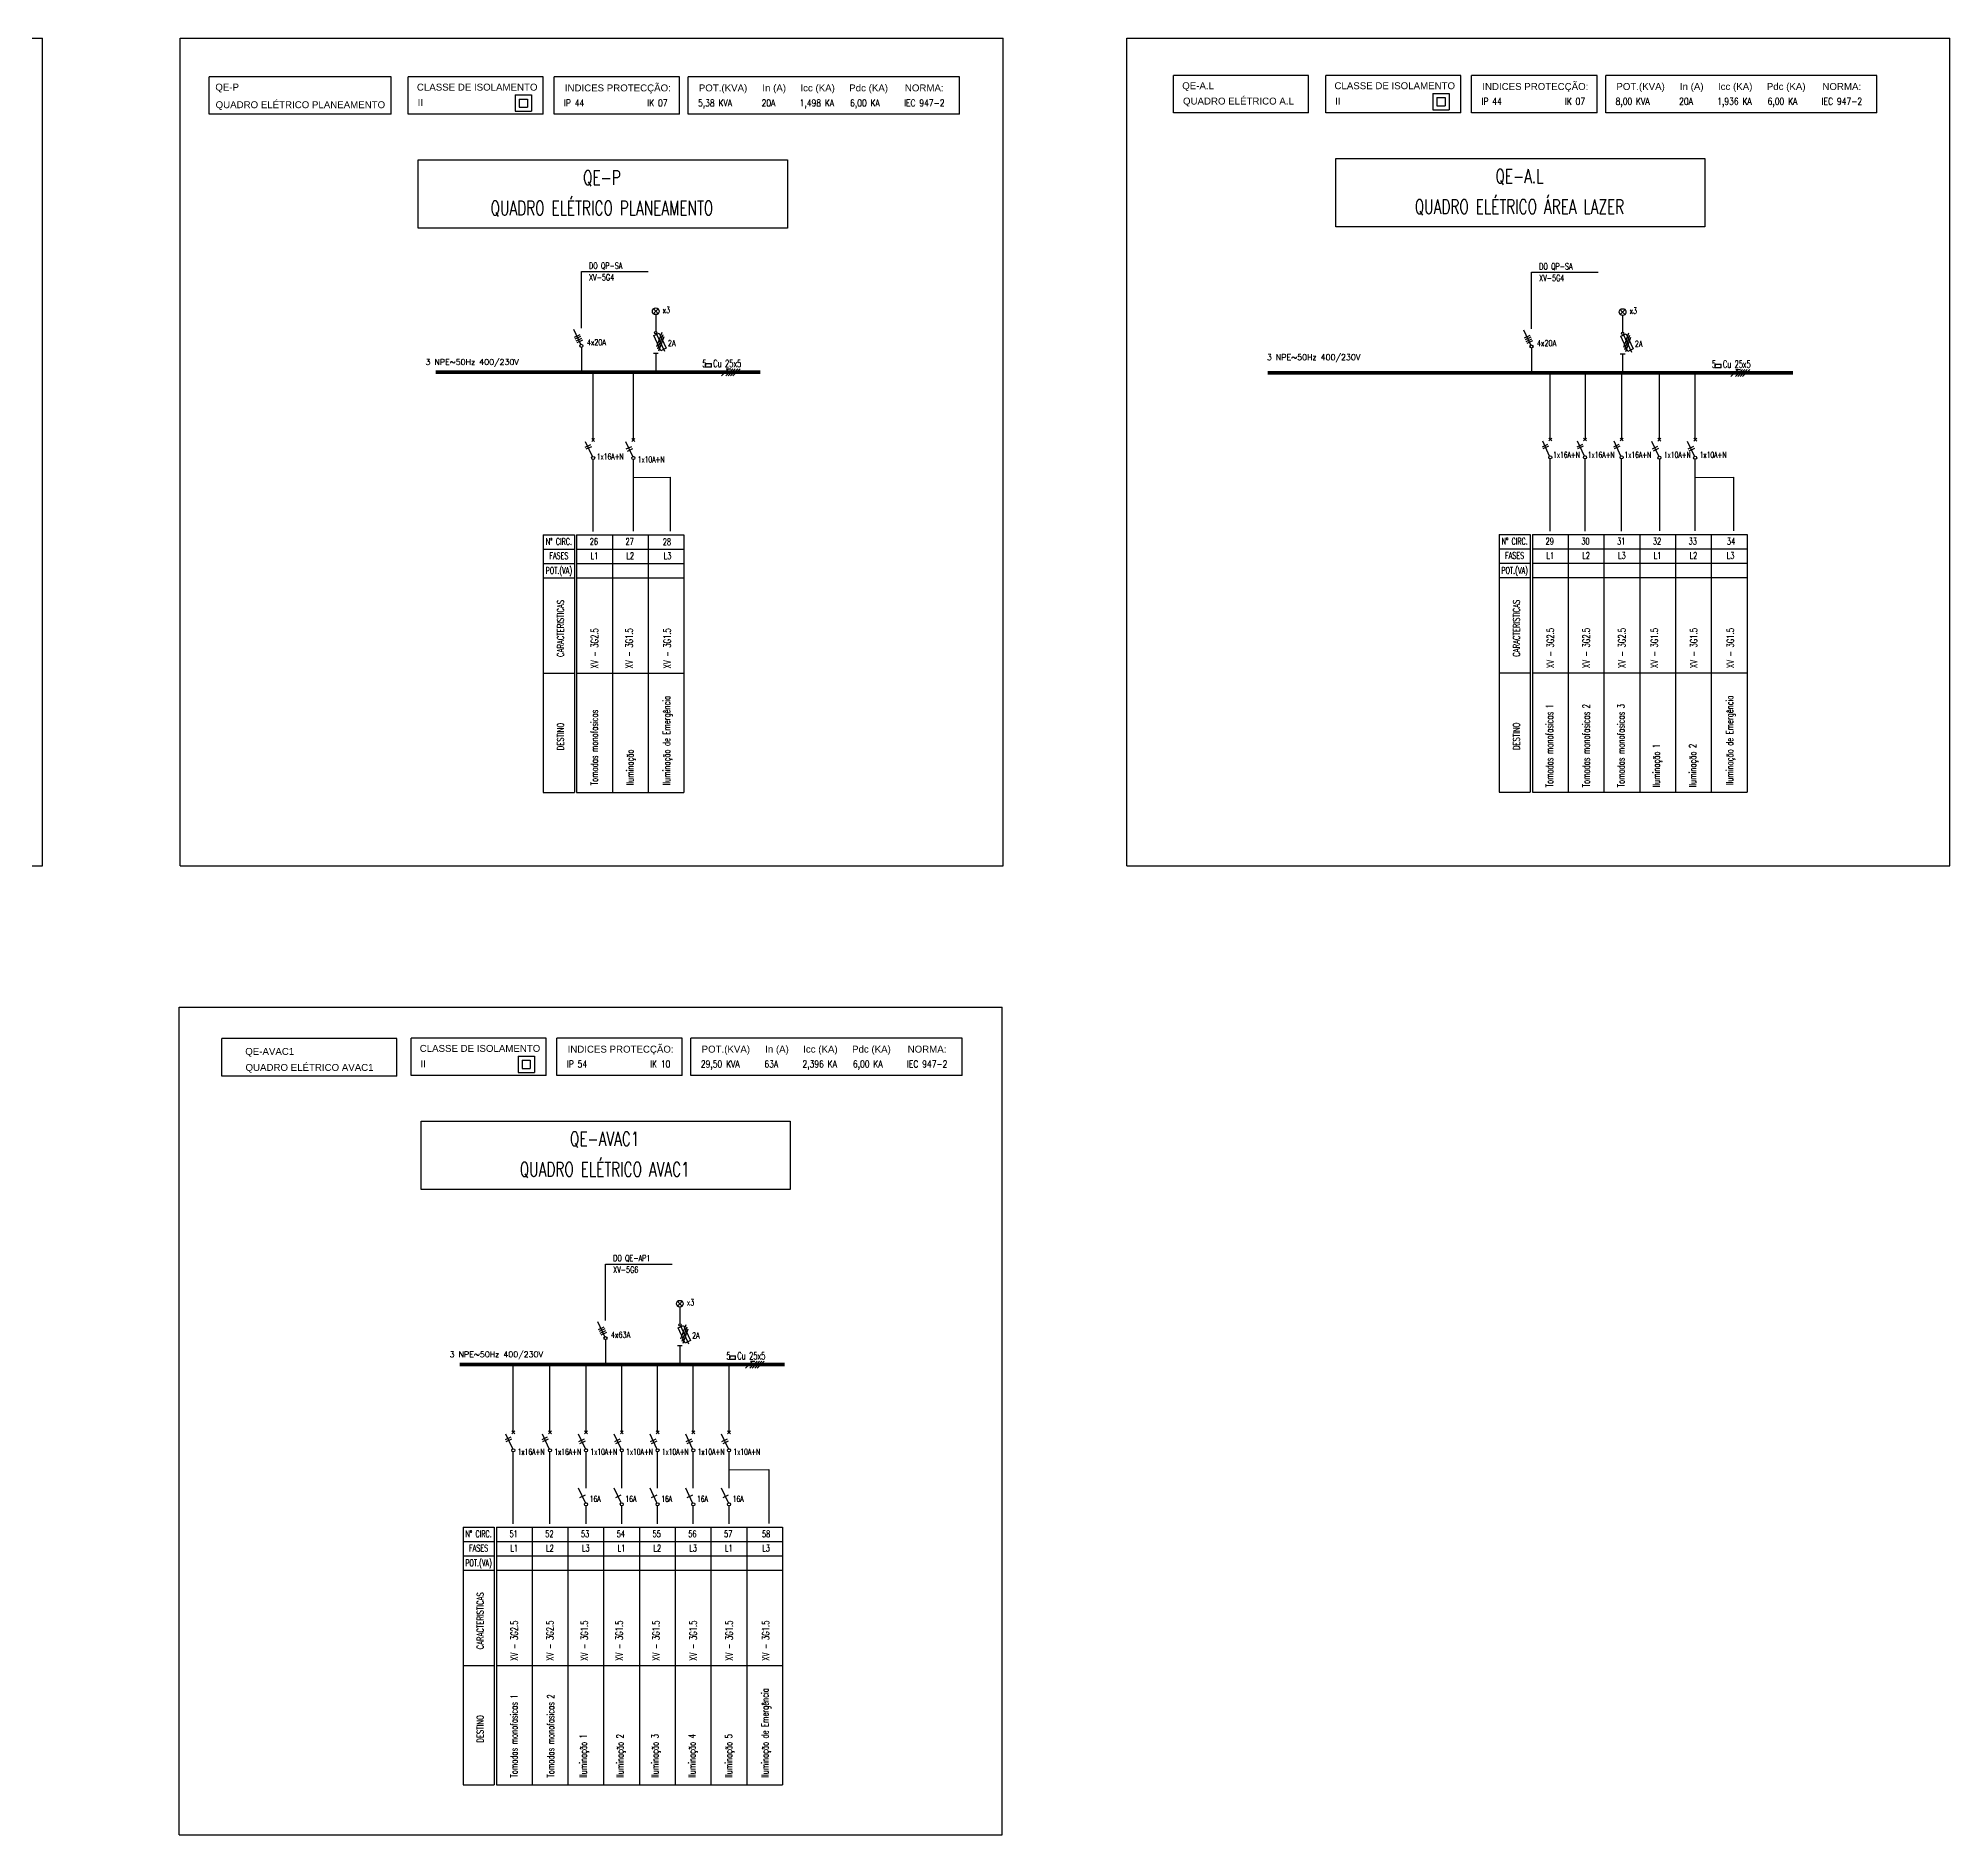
# Model space of a CAD drawing. Header units: millimetres. Extents: x -35961 to -35580, y 154458 to 154764.
# Drawn here: x -35681.1 to -35626.5, y 154515 to 154566.3 of the extents above; entities that cross this region are included whole.
import ezdxf
from ezdxf.enums import TextEntityAlignment as Align

# ---------------------------------------------------------------- set-up
doc = ezdxf.new("R2010")
doc.units = ezdxf.units.MM
doc.header["$MEASUREMENT"] = 0
doc.layers.add('ELÉCTRICO', color=255, linetype='Continuous')
doc.layers.add('SIMBOLOGIA', color=255, linetype='Continuous')
doc.styles.add('ARIAL', font='arial.ttf')
doc.styles.add('ROMANS', font='romans')
doc.styles.add('SIMPLEX', font='SIMPLEX')

msp = doc.modelspace()

# ---------------------------------------------------------------- linework, layer by layer
at = {"layer": 'ELÉCTRICO', "linetype": 'Continuous', "ltscale": 0.03}
for p, q in [((-35704.469, 154566.315), (-35680.972, 154566.315)), ((-35677.043, 154566.315), (-35653.546, 154566.315)), ((-35650.008, 154566.315), (-35626.511, 154566.315)), ((-35664.1, 154552.242), (-35664.1, 154554.289)), ((-35634.801, 154554.295), (-35634.801, 154552.248)), ((-35633.78, 154552.248), (-35633.78, 154554.295)), ((-35704.469, 154542.692), (-35680.972, 154542.692)), ((-35677.043, 154542.691), (-35653.546, 154542.691)), ((-35650.008, 154542.691), (-35626.511, 154542.691)), ((-35677.067, 154538.651), (-35653.57, 154538.651)), ((-35677.067, 154515.028), (-35653.57, 154515.028))]:
    msp.add_line(p, q, dxfattribs=at)
at = {"layer": 'SIMBOLOGIA', "linetype": 'Continuous', "ltscale": 0.03}
for p, q in [((-35680.972, 154542.692), (-35680.972, 154566.315)), ((-35677.043, 154542.691), (-35677.043, 154566.315)), ((-35653.546, 154542.691), (-35653.546, 154566.315)), ((-35650.008, 154542.691), (-35650.008, 154566.315)), ((-35626.511, 154542.691), (-35626.511, 154566.315)), ((-35637.917, 154554.859), (-35637.917, 154556.723)), ((-35636.926, 154556.723), (-35636.926, 154554.859)), ((-35635.88, 154556.723), (-35635.88, 154554.859)), ((-35664.1, 154553.773), (-35663.046, 154553.781)), ((-35663.046, 154553.781), (-35663.046, 154552.242)), ((-35633.78, 154553.779), (-35632.688, 154553.787)), ((-35632.688, 154553.787), (-35632.688, 154552.248)), ((-35677.067, 154515.028), (-35677.067, 154538.651)), ((-35653.57, 154515.028), (-35653.57, 154538.651)), ((-35665.453, 154524.925), (-35665.453, 154525.96)), ((-35664.432, 154524.925), (-35664.432, 154525.96)), ((-35663.41, 154524.925), (-35663.41, 154525.96)), ((-35662.389, 154524.925), (-35662.389, 154525.96)), ((-35661.368, 154524.925), (-35661.368, 154525.96)), ((-35661.368, 154525.442), (-35660.232, 154525.451)), ((-35660.232, 154525.451), (-35660.232, 154523.912))]:
    msp.add_line(p, q, dxfattribs=at)
at = {"layer": 'SIMBOLOGIA', "color": 8}
for p, q in [((-35676.213, 154564.143), (-35676.213, 154565.215)), ((-35671.021, 154565.215), (-35676.213, 154565.215)), ((-35671.021, 154564.143), (-35671.021, 154565.215)), ((-35670.531, 154564.143), (-35670.531, 154565.215)), ((-35666.675, 154565.215), (-35670.531, 154565.215)), ((-35666.675, 154564.143), (-35666.675, 154565.215)), ((-35666.364, 154564.143), (-35666.364, 154565.215)), ((-35662.785, 154565.215), (-35666.364, 154565.215)), ((-35662.785, 154564.143), (-35662.785, 154565.215)), ((-35662.537, 154564.143), (-35662.537, 154565.215)), ((-35654.792, 154565.215), (-35662.537, 154565.215)), ((-35654.792, 154564.143), (-35654.792, 154565.215)), ((-35648.676, 154564.184), (-35648.676, 154565.255)), ((-35644.82, 154565.255), (-35648.676, 154565.255)), ((-35644.82, 154564.184), (-35644.82, 154565.255)), ((-35644.33, 154564.184), (-35644.33, 154565.255)), ((-35640.474, 154565.255), (-35644.33, 154565.255)), ((-35640.474, 154564.184), (-35640.474, 154565.255)), ((-35640.164, 154564.184), (-35640.164, 154565.255)), ((-35636.584, 154565.255), (-35640.164, 154565.255)), ((-35636.584, 154564.184), (-35636.584, 154565.255)), ((-35636.336, 154564.184), (-35636.336, 154565.255)), ((-35628.591, 154565.255), (-35636.336, 154565.255)), ((-35628.591, 154564.184), (-35628.591, 154565.255)), ((-35671.021, 154564.143), (-35676.213, 154564.143)), ((-35666.675, 154564.143), (-35670.531, 154564.143)), ((-35662.785, 154564.143), (-35666.364, 154564.143)), ((-35654.792, 154564.143), (-35662.537, 154564.143)), ((-35644.82, 154564.184), (-35648.676, 154564.184)), ((-35640.474, 154564.184), (-35644.33, 154564.184)), ((-35636.584, 154564.184), (-35640.164, 154564.184)), ((-35628.591, 154564.184), (-35636.336, 154564.184)), ((-35675.855, 154536.686), (-35675.855, 154537.758)), ((-35670.856, 154537.758), (-35675.855, 154537.758)), ((-35670.856, 154536.686), (-35670.856, 154537.758)), ((-35670.451, 154536.702), (-35670.451, 154537.773)), ((-35666.594, 154537.773), (-35670.451, 154537.773)), ((-35666.594, 154536.702), (-35666.594, 154537.773)), ((-35666.284, 154536.702), (-35666.284, 154537.773)), ((-35662.705, 154537.773), (-35666.284, 154537.773)), ((-35662.705, 154536.702), (-35662.705, 154537.773)), ((-35662.457, 154536.702), (-35662.457, 154537.773)), ((-35654.712, 154537.773), (-35662.457, 154537.773)), ((-35654.712, 154536.702), (-35654.712, 154537.773)), ((-35670.856, 154536.686), (-35675.855, 154536.686)), ((-35666.594, 154536.702), (-35670.451, 154536.702)), ((-35662.705, 154536.702), (-35666.284, 154536.702)), ((-35654.712, 154536.702), (-35662.457, 154536.702))]:
    msp.add_line(p, q, dxfattribs=at)
at = {"layer": 'SIMBOLOGIA'}
for p, q in [((-35667.475, 154564.695), (-35667.009, 154564.695)), ((-35667.475, 154564.695), (-35667.475, 154564.229)), ((-35667.359, 154564.579), (-35667.359, 154564.345)), ((-35667.359, 154564.579), (-35667.125, 154564.579)), ((-35667.125, 154564.579), (-35667.125, 154564.345)), ((-35667.009, 154564.695), (-35667.009, 154564.229)), ((-35641.275, 154564.736), (-35640.808, 154564.736)), ((-35641.275, 154564.736), (-35641.275, 154564.269)), ((-35641.158, 154564.619), (-35641.158, 154564.385)), ((-35641.158, 154564.619), (-35640.924, 154564.619)), ((-35641.158, 154564.385), (-35640.924, 154564.385)), ((-35640.924, 154564.619), (-35640.924, 154564.385)), ((-35640.808, 154564.736), (-35640.808, 154564.269)), ((-35667.475, 154564.229), (-35667.009, 154564.229)), ((-35667.359, 154564.345), (-35667.125, 154564.345)), ((-35641.275, 154564.269), (-35640.808, 154564.269)), ((-35665.587, 154559.651), (-35663.679, 154559.651)), ((-35665.587, 154558.04), (-35665.587, 154559.651)), ((-35638.457, 154559.632), (-35636.547, 154559.632)), ((-35638.455, 154558.021), (-35638.457, 154559.632)), ((-35663.463, 154558.519), (-35663.54, 154558.596)), ((-35663.463, 154558.519), (-35663.54, 154558.442)), ((-35663.463, 154558.519), (-35663.386, 154558.596)), ((-35663.463, 154558.519), (-35663.386, 154558.442)), ((-35663.463, 154558.424), (-35663.463, 154557.947)), ((-35635.852, 154558.499), (-35635.929, 154558.576)), ((-35635.852, 154558.499), (-35635.929, 154558.422)), ((-35635.852, 154558.499), (-35635.775, 154558.576)), ((-35635.852, 154558.499), (-35635.775, 154558.422)), ((-35635.852, 154558.404), (-35635.852, 154557.928)), ((-35665.605, 154557.574), (-35665.805, 154558.003)), ((-35665.634, 154557.852), (-35665.796, 154557.776)), ((-35663.515, 154557.825), (-35663.361, 154557.897)), ((-35663.314, 154557.393), (-35663.515, 154557.825)), ((-35663.448, 154557.882), (-35663.213, 154557.377)), ((-35663.293, 154557.911), (-35663.441, 154557.504)), ((-35663.264, 154557.848), (-35663.412, 154557.441)), ((-35663.361, 154557.897), (-35663.16, 154557.465)), ((-35638.473, 154557.555), (-35638.673, 154557.983)), ((-35638.502, 154557.832), (-35638.664, 154557.757)), ((-35635.905, 154557.805), (-35635.75, 154557.877)), ((-35635.837, 154557.863), (-35635.602, 154557.357)), ((-35635.682, 154557.891), (-35635.83, 154557.484)), ((-35635.653, 154557.829), (-35635.801, 154557.422)), ((-35635.75, 154557.877), (-35635.549, 154557.445)), ((-35665.609, 154557.798), (-35665.771, 154557.722)), ((-35665.583, 154557.745), (-35665.745, 154557.67)), ((-35665.557, 154557.691), (-35665.719, 154557.616)), ((-35665.586, 154557.489), (-35665.586, 154556.811)), ((-35663.531, 154557.321), (-35663.395, 154557.321)), ((-35663.463, 154557.321), (-35663.463, 154556.811)), ((-35663.235, 154557.787), (-35663.383, 154557.38)), ((-35663.16, 154557.465), (-35663.314, 154557.393)), ((-35638.477, 154557.778), (-35638.639, 154557.703)), ((-35638.451, 154557.726), (-35638.613, 154557.65)), ((-35638.425, 154557.672), (-35638.587, 154557.596)), ((-35638.454, 154557.469), (-35638.454, 154556.791)), ((-35635.92, 154557.302), (-35635.784, 154557.302)), ((-35635.703, 154557.373), (-35635.905, 154557.805)), ((-35635.852, 154557.302), (-35635.852, 154556.791)), ((-35635.624, 154557.767), (-35635.772, 154557.36)), ((-35635.549, 154557.445), (-35635.703, 154557.373)), ((-35660.48, 154556.811), (-35669.746, 154556.811)), ((-35660.48, 154556.777), (-35669.746, 154556.777)), ((-35660.48, 154556.742), (-35669.746, 154556.742)), ((-35665.248, 154554.85), (-35665.248, 154556.742)), ((-35664.1, 154554.85), (-35664.1, 154556.742)), ((-35662.048, 154557.033), (-35661.871, 154557.033)), ((-35662.048, 154557.033), (-35662.048, 154556.928)), ((-35661.871, 154556.928), (-35662.048, 154556.928)), ((-35661.871, 154556.928), (-35661.871, 154557.033)), ((-35661.589, 154556.674), (-35661.385, 154556.879)), ((-35661.463, 154556.674), (-35661.258, 154556.879)), ((-35661.451, 154556.879), (-35661.319, 154556.879)), ((-35661.395, 154556.674), (-35661.19, 154556.879)), ((-35661.326, 154556.674), (-35661.122, 154556.879)), ((-35661.258, 154556.674), (-35661.054, 154556.879)), ((-35630.992, 154556.791), (-35645.985, 154556.791)), ((-35630.992, 154556.757), (-35645.985, 154556.757)), ((-35630.989, 154556.723), (-35645.985, 154556.723)), ((-35634.801, 154554.856), (-35634.801, 154556.723)), ((-35633.78, 154554.856), (-35633.78, 154556.723)), ((-35633.218, 154557.014), (-35633.041, 154557.014)), ((-35633.218, 154557.014), (-35633.218, 154556.909)), ((-35633.041, 154556.909), (-35633.218, 154556.909)), ((-35633.041, 154556.909), (-35633.041, 154557.014)), ((-35632.759, 154556.655), (-35632.555, 154556.859)), ((-35632.633, 154556.655), (-35632.429, 154556.859)), ((-35632.621, 154556.859), (-35632.49, 154556.859)), ((-35632.565, 154556.655), (-35632.361, 154556.859)), ((-35632.497, 154556.655), (-35632.292, 154556.859)), ((-35632.429, 154556.655), (-35632.224, 154556.859)), ((-35665.325, 154554.704), (-35665.485, 154554.63)), ((-35665.267, 154554.374), (-35665.464, 154554.797)), ((-35665.3, 154554.653), (-35665.46, 154554.579)), ((-35665.207, 154554.803), (-35665.29, 154554.886)), ((-35665.29, 154554.803), (-35665.207, 154554.886)), ((-35664.119, 154554.374), (-35664.316, 154554.797)), ((-35664.152, 154554.653), (-35664.312, 154554.579)), ((-35664.123, 154554.592), (-35664.283, 154554.517)), ((-35664.058, 154554.803), (-35664.142, 154554.886)), ((-35664.142, 154554.803), (-35664.058, 154554.886)), ((-35637.994, 154554.719), (-35638.154, 154554.644)), ((-35637.936, 154554.388), (-35638.133, 154554.811)), ((-35637.969, 154554.668), (-35638.129, 154554.593)), ((-35637.875, 154554.818), (-35637.959, 154554.901)), ((-35637.959, 154554.818), (-35637.875, 154554.901)), ((-35637.003, 154554.719), (-35637.163, 154554.644)), ((-35636.945, 154554.388), (-35637.142, 154554.811)), ((-35636.978, 154554.668), (-35637.138, 154554.593)), ((-35636.885, 154554.818), (-35636.968, 154554.901)), ((-35636.968, 154554.818), (-35636.885, 154554.901)), ((-35635.957, 154554.719), (-35636.117, 154554.644)), ((-35635.899, 154554.388), (-35636.096, 154554.811)), ((-35635.932, 154554.668), (-35636.092, 154554.593)), ((-35635.838, 154554.818), (-35635.922, 154554.901)), ((-35635.922, 154554.818), (-35635.838, 154554.901)), ((-35634.82, 154554.38), (-35635.017, 154554.803)), ((-35634.853, 154554.659), (-35635.013, 154554.585)), ((-35634.824, 154554.598), (-35634.984, 154554.523)), ((-35634.76, 154554.809), (-35634.843, 154554.893)), ((-35634.843, 154554.809), (-35634.76, 154554.893)), ((-35633.799, 154554.38), (-35633.996, 154554.803)), ((-35633.832, 154554.659), (-35633.992, 154554.585)), ((-35633.803, 154554.598), (-35633.963, 154554.523)), ((-35633.738, 154554.809), (-35633.822, 154554.893)), ((-35633.822, 154554.809), (-35633.738, 154554.893)), ((-35665.248, 154552.233), (-35665.248, 154554.289)), ((-35637.917, 154552.239), (-35637.917, 154554.304)), ((-35636.926, 154552.239), (-35636.926, 154554.304)), ((-35635.88, 154552.239), (-35635.88, 154554.304)), ((-35667.395, 154537.254), (-35666.928, 154537.254)), ((-35667.395, 154537.254), (-35667.395, 154536.787)), ((-35667.279, 154537.137), (-35667.279, 154536.903)), ((-35667.279, 154537.137), (-35667.045, 154537.137)), ((-35667.045, 154537.137), (-35667.045, 154536.903)), ((-35666.928, 154537.254), (-35666.928, 154536.787)), ((-35667.395, 154536.787), (-35666.928, 154536.787)), ((-35667.279, 154536.903), (-35667.045, 154536.903)), ((-35664.9, 154531.321), (-35662.99, 154531.321)), ((-35664.897, 154529.71), (-35664.9, 154531.321)), ((-35662.773, 154530.189), (-35662.85, 154530.266)), ((-35662.773, 154530.189), (-35662.85, 154530.112)), ((-35662.773, 154530.189), (-35662.696, 154530.266)), ((-35662.773, 154530.189), (-35662.696, 154530.112)), ((-35662.773, 154530.094), (-35662.773, 154529.617)), ((-35664.915, 154529.244), (-35665.115, 154529.673)), ((-35664.945, 154529.522), (-35665.107, 154529.446)), ((-35664.92, 154529.468), (-35665.082, 154529.392)), ((-35662.826, 154529.495), (-35662.672, 154529.567)), ((-35662.624, 154529.063), (-35662.826, 154529.495)), ((-35662.759, 154529.552), (-35662.523, 154529.047)), ((-35662.603, 154529.581), (-35662.751, 154529.174)), ((-35662.574, 154529.518), (-35662.722, 154529.111)), ((-35662.545, 154529.457), (-35662.693, 154529.05)), ((-35662.672, 154529.567), (-35662.47, 154529.135)), ((-35664.893, 154529.416), (-35665.055, 154529.34)), ((-35664.868, 154529.362), (-35665.03, 154529.286)), ((-35664.897, 154529.159), (-35664.897, 154528.481)), ((-35662.841, 154528.991), (-35662.705, 154528.991)), ((-35662.773, 154528.991), (-35662.773, 154528.481)), ((-35662.47, 154529.135), (-35662.624, 154529.063)), ((-35659.79, 154528.481), (-35669.056, 154528.481)), ((-35659.79, 154528.447), (-35669.056, 154528.447)), ((-35659.79, 154528.413), (-35669.056, 154528.413)), ((-35667.529, 154526.52), (-35667.529, 154528.413)), ((-35666.482, 154526.52), (-35666.482, 154528.413)), ((-35665.453, 154526.52), (-35665.453, 154528.413)), ((-35664.432, 154526.52), (-35664.432, 154528.413)), ((-35663.41, 154526.52), (-35663.41, 154528.413)), ((-35662.389, 154526.52), (-35662.389, 154528.413)), ((-35661.368, 154526.52), (-35661.368, 154528.413)), ((-35661.358, 154528.703), (-35661.181, 154528.703)), ((-35661.358, 154528.703), (-35661.358, 154528.598)), ((-35661.181, 154528.598), (-35661.358, 154528.598)), ((-35661.181, 154528.598), (-35661.181, 154528.703)), ((-35660.9, 154528.345), (-35660.695, 154528.549)), ((-35660.773, 154528.345), (-35660.569, 154528.549)), ((-35660.761, 154528.549), (-35660.63, 154528.549)), ((-35660.705, 154528.345), (-35660.501, 154528.549)), ((-35660.637, 154528.345), (-35660.433, 154528.549)), ((-35660.569, 154528.345), (-35660.365, 154528.549)), ((-35667.605, 154526.374), (-35667.765, 154526.3)), ((-35667.547, 154526.044), (-35667.745, 154526.467)), ((-35667.58, 154526.324), (-35667.74, 154526.249)), ((-35667.487, 154526.473), (-35667.57, 154526.557)), ((-35667.57, 154526.473), (-35667.487, 154526.557)), ((-35666.559, 154526.374), (-35666.719, 154526.3)), ((-35666.501, 154526.044), (-35666.698, 154526.467)), ((-35666.534, 154526.324), (-35666.694, 154526.249)), ((-35666.44, 154526.473), (-35666.523, 154526.557)), ((-35666.523, 154526.473), (-35666.44, 154526.557)), ((-35665.471, 154526.044), (-35665.669, 154526.467)), ((-35665.505, 154526.324), (-35665.664, 154526.249)), ((-35665.476, 154526.262), (-35665.636, 154526.187)), ((-35665.411, 154526.473), (-35665.494, 154526.557)), ((-35665.494, 154526.473), (-35665.411, 154526.557)), ((-35664.45, 154526.044), (-35664.648, 154526.467)), ((-35664.483, 154526.324), (-35664.643, 154526.249)), ((-35664.455, 154526.262), (-35664.615, 154526.187)), ((-35664.39, 154526.473), (-35664.473, 154526.557)), ((-35664.473, 154526.473), (-35664.39, 154526.557)), ((-35663.429, 154526.044), (-35663.626, 154526.467)), ((-35663.462, 154526.324), (-35663.622, 154526.249)), ((-35663.433, 154526.262), (-35663.593, 154526.187)), ((-35663.369, 154526.473), (-35663.452, 154526.557)), ((-35663.452, 154526.473), (-35663.369, 154526.557)), ((-35662.408, 154526.044), (-35662.605, 154526.467)), ((-35662.441, 154526.324), (-35662.601, 154526.249)), ((-35662.412, 154526.262), (-35662.572, 154526.187)), ((-35662.348, 154526.473), (-35662.431, 154526.557)), ((-35662.431, 154526.473), (-35662.348, 154526.557)), ((-35661.387, 154526.044), (-35661.584, 154526.467)), ((-35661.42, 154526.324), (-35661.58, 154526.249)), ((-35661.391, 154526.262), (-35661.551, 154526.187)), ((-35661.326, 154526.473), (-35661.41, 154526.557)), ((-35661.41, 154526.473), (-35661.326, 154526.557)), ((-35667.529, 154523.903), (-35667.529, 154525.96)), ((-35666.482, 154523.903), (-35666.482, 154525.96)), ((-35665.471, 154524.501), (-35665.669, 154524.925)), ((-35665.476, 154524.72), (-35665.636, 154524.645)), ((-35664.45, 154524.501), (-35664.648, 154524.925)), ((-35664.455, 154524.72), (-35664.615, 154524.645)), ((-35663.429, 154524.501), (-35663.626, 154524.925)), ((-35663.433, 154524.72), (-35663.593, 154524.645)), ((-35662.408, 154524.501), (-35662.605, 154524.925)), ((-35662.412, 154524.72), (-35662.572, 154524.645)), ((-35661.387, 154524.501), (-35661.584, 154524.925)), ((-35661.391, 154524.72), (-35661.551, 154524.645)), ((-35665.453, 154523.903), (-35665.453, 154524.417)), ((-35664.432, 154523.903), (-35664.432, 154524.417)), ((-35663.41, 154523.903), (-35663.41, 154524.417)), ((-35662.389, 154523.903), (-35662.389, 154524.417)), ((-35661.368, 154523.903), (-35661.368, 154524.417))]:
    msp.add_line(p, q, dxfattribs=at)
at = {"layer": 'SIMBOLOGIA', "linetype": 'Continuous'}
for p, q in [((-35666.674, 154552.139), (-35666.674, 154544.786)), ((-35666.674, 154552.139), (-35665.785, 154552.139)), ((-35665.785, 154552.139), (-35665.785, 154544.786)), ((-35665.721, 154552.139), (-35663.679, 154552.139)), ((-35665.721, 154552.139), (-35665.721, 154544.786)), ((-35664.7, 154552.139), (-35664.7, 154544.786)), ((-35663.679, 154552.139), (-35663.679, 154544.786)), ((-35663.679, 154552.139), (-35662.658, 154552.139)), ((-35662.658, 154552.139), (-35662.658, 154544.786)), ((-35639.379, 154552.145), (-35639.379, 154544.792)), ((-35639.379, 154552.145), (-35638.491, 154552.145)), ((-35638.491, 154552.145), (-35638.491, 154544.792)), ((-35638.427, 154552.145), (-35633.321, 154552.145)), ((-35638.427, 154552.145), (-35638.427, 154544.792)), ((-35637.406, 154552.145), (-35637.406, 154544.792)), ((-35636.385, 154552.145), (-35636.385, 154544.792)), ((-35635.364, 154552.145), (-35635.364, 154544.792)), ((-35634.342, 154552.145), (-35634.342, 154544.792)), ((-35633.321, 154552.145), (-35633.321, 154544.792)), ((-35633.321, 154552.145), (-35632.3, 154552.145)), ((-35632.3, 154552.145), (-35632.3, 154544.792)), ((-35666.674, 154551.73), (-35665.785, 154551.73)), ((-35666.674, 154551.322), (-35665.785, 154551.322)), ((-35665.721, 154551.73), (-35663.679, 154551.73)), ((-35665.721, 154551.322), (-35663.679, 154551.322)), ((-35663.679, 154551.73), (-35662.658, 154551.73)), ((-35663.679, 154551.322), (-35662.658, 154551.322)), ((-35639.379, 154551.736), (-35638.491, 154551.736)), ((-35639.379, 154551.328), (-35638.491, 154551.328)), ((-35638.427, 154551.736), (-35633.321, 154551.736)), ((-35638.427, 154551.328), (-35633.321, 154551.328)), ((-35633.321, 154551.736), (-35632.3, 154551.736)), ((-35633.321, 154551.328), (-35632.3, 154551.328)), ((-35666.674, 154550.913), (-35665.785, 154550.913)), ((-35665.721, 154550.913), (-35663.679, 154550.913)), ((-35663.679, 154550.913), (-35662.658, 154550.913)), ((-35639.379, 154550.919), (-35638.491, 154550.919)), ((-35638.427, 154550.919), (-35633.321, 154550.919)), ((-35633.321, 154550.919), (-35632.3, 154550.919)), ((-35666.674, 154548.19), (-35665.785, 154548.19)), ((-35665.721, 154548.19), (-35663.679, 154548.19)), ((-35663.679, 154548.19), (-35662.658, 154548.19)), ((-35639.379, 154548.196), (-35638.491, 154548.196)), ((-35638.427, 154548.196), (-35633.321, 154548.196)), ((-35633.321, 154548.196), (-35632.3, 154548.196)), ((-35666.674, 154544.786), (-35665.785, 154544.786)), ((-35665.721, 154544.786), (-35663.679, 154544.786)), ((-35663.679, 154544.786), (-35662.658, 154544.786)), ((-35639.379, 154544.792), (-35638.491, 154544.792)), ((-35638.427, 154544.792), (-35633.321, 154544.792)), ((-35633.321, 154544.792), (-35632.3, 154544.792)), ((-35668.966, 154523.809), (-35668.966, 154516.457)), ((-35668.966, 154523.809), (-35668.077, 154523.809)), ((-35668.077, 154523.809), (-35668.077, 154516.457)), ((-35668.013, 154523.809), (-35660.865, 154523.809)), ((-35668.013, 154523.809), (-35668.013, 154516.457)), ((-35666.992, 154523.809), (-35666.992, 154516.457)), ((-35665.971, 154523.809), (-35665.971, 154516.457)), ((-35664.95, 154523.809), (-35664.95, 154516.457)), ((-35663.929, 154523.809), (-35663.929, 154516.457)), ((-35662.907, 154523.809), (-35662.907, 154516.457)), ((-35661.886, 154523.809), (-35661.886, 154516.457)), ((-35660.865, 154523.809), (-35660.865, 154516.457)), ((-35660.865, 154523.809), (-35659.844, 154523.809)), ((-35659.844, 154523.809), (-35659.844, 154516.457)), ((-35668.966, 154523.4), (-35668.077, 154523.4)), ((-35668.966, 154522.992), (-35668.077, 154522.992)), ((-35668.013, 154523.4), (-35660.865, 154523.4)), ((-35668.013, 154522.992), (-35660.865, 154522.992)), ((-35660.865, 154523.4), (-35659.844, 154523.4)), ((-35660.865, 154522.992), (-35659.844, 154522.992)), ((-35668.966, 154522.584), (-35668.077, 154522.584)), ((-35668.013, 154522.584), (-35660.865, 154522.584)), ((-35660.865, 154522.584), (-35659.844, 154522.584)), ((-35668.966, 154519.86), (-35668.077, 154519.86)), ((-35668.013, 154519.86), (-35660.865, 154519.86)), ((-35660.865, 154519.86), (-35659.844, 154519.86)), ((-35668.966, 154516.457), (-35668.077, 154516.457)), ((-35668.013, 154516.457), (-35660.865, 154516.457)), ((-35660.865, 154516.457), (-35659.844, 154516.457))]:
    msp.add_line(p, q, dxfattribs=at)
at = {"layer": 'SIMBOLOGIA'}
for points in [[(-35670.242, 154562.839), (-35659.703, 154562.839), (-35659.703, 154560.894), (-35670.242, 154560.894)], [(-35644.041, 154562.879), (-35633.502, 154562.879), (-35633.502, 154560.934), (-35644.041, 154560.934)], [(-35670.162, 154535.397), (-35659.623, 154535.397), (-35659.623, 154533.452), (-35670.162, 154533.452)]]:
    msp.add_lwpolyline(points, close=True, dxfattribs=at)
for centre, radius in [((-35663.463, 154558.519), 0.0953), ((-35635.852, 154558.499), 0.0953), ((-35663.463, 154557.913), 0.034), ((-35635.852, 154557.894), 0.034), ((-35665.586, 154557.533), 0.0447), ((-35638.454, 154557.514), 0.0447), ((-35665.248, 154554.334), 0.0441), ((-35664.1, 154554.334), 0.0441), ((-35637.917, 154554.348), 0.0441), ((-35636.926, 154554.348), 0.0441), ((-35635.88, 154554.348), 0.0441), ((-35634.801, 154554.34), 0.0441), ((-35633.78, 154554.34), 0.0441), ((-35662.773, 154530.189), 0.0953), ((-35662.773, 154529.583), 0.034), ((-35664.897, 154529.204), 0.0447), ((-35667.529, 154526.004), 0.0441), ((-35666.482, 154526.004), 0.0441), ((-35665.453, 154526.004), 0.0441), ((-35664.432, 154526.004), 0.0441), ((-35663.41, 154526.004), 0.0441), ((-35662.389, 154526.004), 0.0441), ((-35661.368, 154526.004), 0.0441), ((-35665.453, 154524.461), 0.0441), ((-35664.432, 154524.461), 0.0441), ((-35663.41, 154524.461), 0.0441), ((-35662.389, 154524.461), 0.0441), ((-35661.368, 154524.461), 0.0441)]:
    msp.add_circle(centre, radius, dxfattribs=at)

# ---------------------------------------------------------------- texts
at = {"layer": 'SIMBOLOGIA', "style": 'ARIAL'}
for s, p in [('QE-P', (-35676.038, 154564.82)), ('CLASSE DE ISOLAMENTO', (-35670.282, 154564.82)), ('INDICES PROTECÇÃO:', (-35666.059, 154564.798)), ('POT.(KVA)', (-35662.232, 154564.798)), ('In (A)', (-35660.418, 154564.798)), ('Icc (KA)', (-35659.331, 154564.798)), ('Pdc (KA)', (-35657.936, 154564.798)), ('NORMA:', (-35656.348, 154564.798)), ('QE-A.L', (-35648.428, 154564.86)), ('CLASSE DE ISOLAMENTO', (-35644.081, 154564.86)), ('INDICES PROTECÇÃO:', (-35639.859, 154564.838)), ('POT.(KVA)', (-35636.031, 154564.838)), ('In (A)', (-35634.217, 154564.838)), ('Icc (KA)', (-35633.13, 154564.838)), ('Pdc (KA)', (-35631.735, 154564.838)), ('NORMA:', (-35630.147, 154564.838)), ('QUADRO ELÉTRICO PLANEAMENTO', (-35676.03, 154564.318)), ('II', (-35670.26, 154564.382)), ('QUADRO ELÉTRICO A.L', (-35648.406, 154564.422)), ('II', (-35644.06, 154564.422)), ('QE-AVAC1', (-35675.184, 154537.292)), ('QUADRO ELÉTRICO AVAC1', (-35675.177, 154536.835)), ('CLASSE DE ISOLAMENTO', (-35670.202, 154537.378)), ('II', (-35670.18, 154536.94)), ('INDICES PROTECÇÃO:', (-35665.979, 154537.356)), ('POT.(KVA)', (-35662.152, 154537.356)), ('In (A)', (-35660.338, 154537.356)), ('Icc (KA)', (-35659.251, 154537.356)), ('Pdc (KA)', (-35657.856, 154537.356)), ('NORMA:', (-35656.268, 154537.356))]:
    msp.add_text(s, height=0.198, dxfattribs=at).set_placement(p)
at = {"layer": 'SIMBOLOGIA', "color": 7, "style": 'ROMANS', "width": 0.8}
for s, p in [('IP 44', (-35666.081, 154564.371)), ('IK 07', (-35663.702, 154564.371)), ('5,38 KVA', (-35662.254, 154564.371)), ('20A', (-35660.44, 154564.371)), ('1,498 KA', (-35659.353, 154564.371)), ('6,00 KA', (-35657.913, 154564.371)), ('IEC 947-2', (-35656.369, 154564.371)), ('IP 44', (-35639.88, 154564.411)), ('IK 07', (-35637.502, 154564.411)), ('8,00 KVA', (-35636.053, 154564.411)), ('20A', (-35634.239, 154564.411)), ('1,936 KA', (-35633.152, 154564.411)), ('6,00 KA', (-35631.712, 154564.411)), ('IEC 947-2', (-35630.168, 154564.411)), ('IP 54', (-35666.001, 154536.929)), ('IK 10', (-35663.622, 154536.929)), ('29,50 KVA', (-35662.174, 154536.929)), ('63A', (-35660.359, 154536.929)), ('2,396 KA', (-35659.273, 154536.929)), ('6,00 KA', (-35657.833, 154536.929)), ('IEC 947-2', (-35656.289, 154536.929))]:
    msp.add_text(s, height=0.198, dxfattribs=at).set_placement(p)
at = {"layer": 'SIMBOLOGIA', "style": 'SIMPLEX', "width": 0.7}
for s, height, p in [('QE-P', 0.4085, (-35665, 154562.133)), ('QE-A.L', 0.4085, (-35638.799, 154562.173)), ('QUADRO ELÉTRICO PLANEAMENTO', 0.40846, (-35665, 154561.262)), ('QUADRO ELÉTRICO ÁREA LAZER', 0.40846, (-35638.799, 154561.302)), ('QE-AVAC1', 0.4085, (-35664.92, 154534.691)), ('QUADRO ELÉTRICO AVAC1', 0.40846, (-35664.92, 154533.82))]:
    msp.add_text(s, height=height, dxfattribs=at).set_placement(p, align=Align.CENTER)
at = {"layer": 'SIMBOLOGIA', "style": 'SIMPLEX', "width": 0.65}
for s, height, p in [('XV-5G4', 0.177, (-35665.368, 154559.4)), ('DO QP-SA', 0.177, (-35665.368, 154559.731)), ('XV-5G4', 0.177, (-35638.235, 154559.381)), ('DO QP-SA', 0.177, (-35638.235, 154559.712)), ('x3', 0.177, (-35663.265, 154558.467)), ('x3', 0.177, (-35635.654, 154558.447)), ('4x20A', 0.1702, (-35665.431, 154557.548)), ('2A', 0.177, (-35663.115, 154557.522)), ('4x20A', 0.1702, (-35638.299, 154557.528)), ('2A', 0.177, (-35635.504, 154557.502)), ('XV-5G6', 0.177, (-35664.678, 154531.071)), ('DO QE-AP1', 0.177, (-35664.678, 154531.401)), ('x3', 0.177, (-35662.575, 154530.137)), ('4x63A', 0.1702, (-35664.741, 154529.218)), ('2A', 0.177, (-35662.425, 154529.192))]:
    msp.add_text(s, height=height, dxfattribs=at).set_placement(p)
at = {"layer": 'SIMBOLOGIA', "color": 7, "style": 'ROMANS'}
for p in [(-35646.009, 154557.126), (-35670.037, 154556.989), (-35669.348, 154528.659)]:
    msp.add_text('3 NPE~50Hz 400/230V', height=0.165, dxfattribs=at).set_placement(p)
at = {"layer": 'SIMBOLOGIA', "style": 'SIMPLEX', "width": 0.65}
for p in [(-35661.022, 154556.928), (-35632.192, 154556.909), (-35660.333, 154528.598)]:
    msp.add_text('5  Cu 25x5', height=0.2042, dxfattribs=at).set_placement(p, align=Align.RIGHT)
at = {"layer": 'SIMBOLOGIA', "style": 'SIMPLEX', "width": 0.6}
for s, p in [('1x16A+N', (-35665.144, 154554.459)), ('1x10A+N', (-35663.976, 154554.376)), ('1x16A+N', (-35637.838, 154554.507)), ('1x16A+N', (-35636.847, 154554.507)), ('1x16A+N', (-35635.801, 154554.507)), ('1x10A+N', (-35634.673, 154554.508)), ('1x10A+N', (-35633.652, 154554.508)), ('1x16A+N', (-35667.405, 154526.047)), ('1x16A+N', (-35666.358, 154526.047)), ('1x10A+N', (-35665.329, 154526.047)), ('1x10A+N', (-35664.308, 154526.047)), ('1x10A+N', (-35663.287, 154526.047)), ('1x10A+N', (-35662.266, 154526.047)), ('1x10A+N', (-35661.244, 154526.047)), ('16A', (-35665.347, 154524.701)), ('16A', (-35664.326, 154524.701)), ('16A', (-35663.304, 154524.701)), ('16A', (-35662.283, 154524.701)), ('16A', (-35661.262, 154524.701))]:
    msp.add_text(s, height=0.1702, dxfattribs=at).set_placement(p, align=Align.TOP_LEFT)
at = {"layer": 'SIMBOLOGIA', "style": 'SIMPLEX'}
for s, width, p in [('N%%D CIRC.', 0.6, (-35666.229, 154551.948)), ('26', 0.65, (-35665.228, 154551.948)), ('27', 0.65, (-35664.207, 154551.948)), ('28', 0.65, (-35663.143, 154551.936)), ('N%%D CIRC.', 0.6, (-35638.935, 154551.954)), ('29', 0.65, (-35637.934, 154551.954)), ('30', 0.65, (-35636.913, 154551.954)), ('31', 0.65, (-35635.891, 154551.954)), ('32', 0.65, (-35634.87, 154551.954)), ('33', 0.65, (-35633.849, 154551.954)), ('34', 0.65, (-35632.756, 154551.953)), ('FASES', 0.6, (-35666.229, 154551.54)), ('L1', 0.65, (-35665.211, 154551.54)), ('L2', 0.65, (-35664.19, 154551.54)), ('L3', 0.65, (-35663.126, 154551.54)), ('FASES', 0.6, (-35638.935, 154551.546)), ('L1', 0.65, (-35637.917, 154551.546)), ('L2', 0.65, (-35636.896, 154551.546)), ('L3', 0.65, (-35635.874, 154551.546)), ('L1', 0.65, (-35634.853, 154551.546)), ('L2', 0.65, (-35633.832, 154551.546)), ('L3', 0.65, (-35632.769, 154551.546)), ('POT.(VA)', 0.6, (-35666.229, 154551.104)), ('POT.(VA)', 0.6, (-35638.935, 154551.11)), ('N%%D CIRC.', 0.6, (-35668.521, 154523.618)), ('51', 0.65, (-35667.52, 154523.618)), ('52', 0.65, (-35666.499, 154523.618)), ('53', 0.65, (-35665.478, 154523.618)), ('54', 0.65, (-35664.457, 154523.618)), ('55', 0.65, (-35663.435, 154523.618)), ('56', 0.65, (-35662.414, 154523.618)), ('57', 0.65, (-35661.393, 154523.618)), ('58', 0.65, (-35660.311, 154523.615)), ('POT.(VA)', 0.6, (-35668.521, 154522.774)), ('FASES', 0.6, (-35668.521, 154523.21)), ('L1', 0.65, (-35667.503, 154523.21)), ('L2', 0.65, (-35666.482, 154523.21)), ('L3', 0.65, (-35665.461, 154523.21)), ('L1', 0.65, (-35664.44, 154523.21)), ('L2', 0.65, (-35663.418, 154523.21)), ('L3', 0.65, (-35662.397, 154523.21)), ('L1', 0.65, (-35661.376, 154523.21)), ('L3', 0.65, (-35660.313, 154523.21))]:
    msp.add_text(s, height=0.1905, dxfattribs=dict(at, width=width)).set_placement(p, align=Align.MIDDLE)
at = {"layer": 'SIMBOLOGIA', "style": 'SIMPLEX', "width": 0.75}
for s, height, p in [('CARACTERISTICAS', 0.19049, (-35666.181, 154549.465)), ('CARACTERISTICAS', 0.19049, (-35638.887, 154549.471)), ('DESTINO', 0.1905, (-35666.181, 154546.379)), ('DESTINO', 0.1905, (-35638.887, 154546.385)), ('CARACTERISTICAS', 0.19049, (-35668.473, 154521.135)), ('DESTINO', 0.1905, (-35668.473, 154518.049))]:
    msp.add_text(s, height=height, rotation=90, dxfattribs=at).set_placement(p, align=Align.MIDDLE)
at = {"layer": 'SIMBOLOGIA', "style": 'SIMPLEX', "width": 0.7}
for s, height, p in [('XV - 3G2.5', 0.2042, (-35665.108, 154548.326)), ('XV - 3G1.5', 0.2042, (-35664.12, 154548.326)), ('XV - 3G1.5', 0.2042, (-35663.034, 154548.326)), ('XV - 3G2.5', 0.2042, (-35637.814, 154548.333)), ('XV - 3G2.5', 0.2042, (-35636.793, 154548.333)), ('XV - 3G2.5', 0.2042, (-35635.772, 154548.333)), ('XV - 3G1.5', 0.2042, (-35634.846, 154548.333)), ('XV - 3G1.5', 0.2042, (-35633.722, 154548.333)), ('XV - 3G1.5', 0.2042, (-35632.677, 154548.333)), ('Iluminação de Emergência', 0.20423, (-35663.052, 154544.987)), ('Iluminação de Emergência', 0.20423, (-35632.694, 154544.993)), ('Tomadas monofasicas', 0.20423, (-35665.116, 154544.987)), ('Tomadas monofasicas 1', 0.20423, (-35637.839, 154544.929)), ('Tomadas monofasicas 2', 0.20423, (-35636.793, 154544.929)), ('Tomadas monofasicas 3', 0.20423, (-35635.797, 154544.929)), ('Iluminação', 0.2042, (-35664.094, 154544.987)), ('Iluminação 1', 0.20423, (-35634.786, 154544.929)), ('Iluminação 2', 0.20423, (-35633.75, 154544.929)), ('XV - 3G2.5', 0.2042, (-35667.401, 154519.997)), ('XV - 3G2.5', 0.2042, (-35666.379, 154519.997)), ('XV - 3G1.5', 0.2042, (-35665.4, 154519.997)), ('XV - 3G1.5', 0.2042, (-35664.404, 154519.997)), ('XV - 3G1.5', 0.2042, (-35663.352, 154519.997)), ('XV - 3G1.5', 0.2042, (-35662.292, 154519.997)), ('XV - 3G1.5', 0.2042, (-35661.265, 154519.997)), ('XV - 3G1.5', 0.2042, (-35660.221, 154519.997)), ('Iluminação de Emergência', 0.20423, (-35660.238, 154516.657)), ('Tomadas monofasicas 1', 0.20423, (-35667.408, 154516.657)), ('Tomadas monofasicas 2', 0.20423, (-35666.362, 154516.657)), ('Iluminação 1', 0.20423, (-35665.431, 154516.657)), ('Iluminação 2', 0.20423, (-35664.381, 154516.657)), ('Iluminação 3', 0.20423, (-35663.382, 154516.657)), ('Iluminação 4', 0.20423, (-35662.326, 154516.657)), ('Iluminação 5', 0.20423, (-35661.28, 154516.657))]:
    msp.add_text(s, height=height, rotation=90, dxfattribs=at).set_placement(p)

doc.saveas('drawing.dxf')
